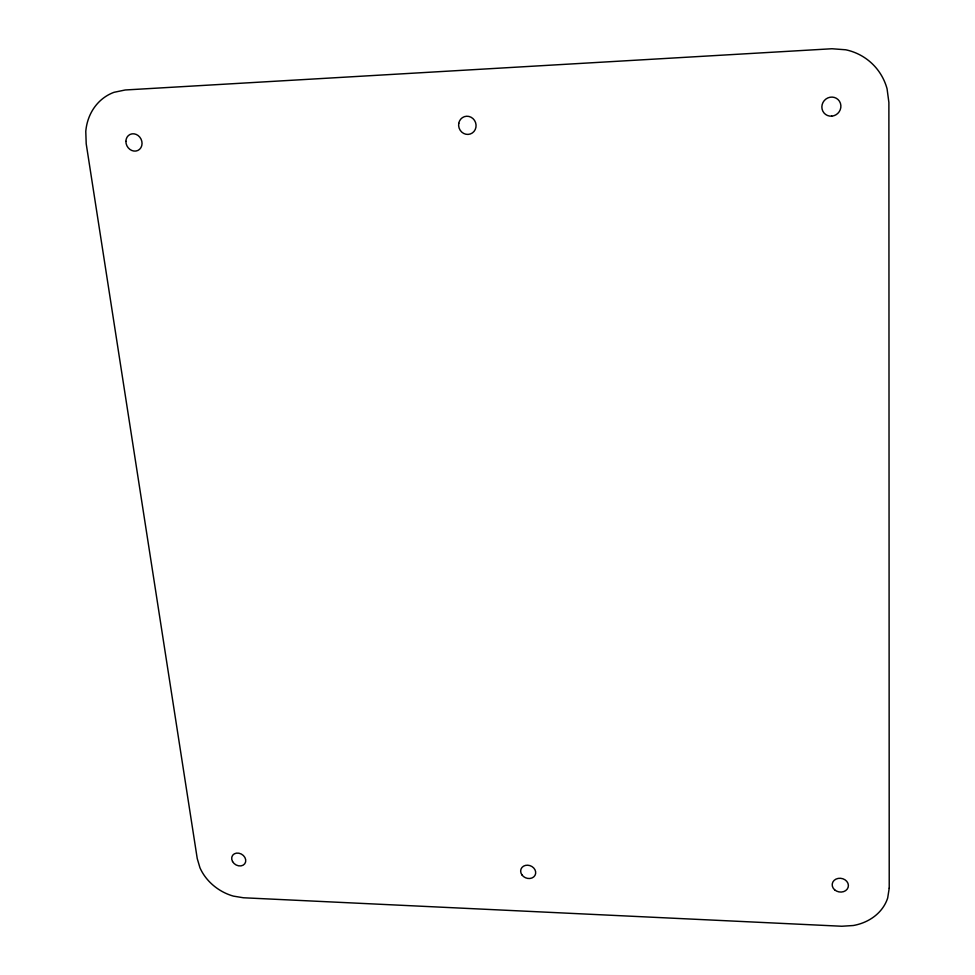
<?xml version="1.0" encoding="UTF-8"?>
<svg xmlns="http://www.w3.org/2000/svg" width="975" height="975" viewBox="0 0 975 975"><rect width="100%" height="100%" fill="white"/><g stroke="black" fill="none" stroke-linecap="round" stroke-linejoin="round"><path stroke-width="1.46" d="M889.224 888.176L887.689 897.975A49.018 41.316 10.2 0 1 853.283 925.519L841.815 926.25L243.409 897.768L233.378 896.11A44.448 36.331 31.9 0 1 199.948 867.75L197.243 858.585L86.202 143.776L85.776 131.381A53.662 47.056 61.5 0 1 114.026 92.308L125.251 89.98L831.98 48.75L845.739 49.786A58.5 56.209 -46.8 0 1 887.067 88.786L888.883 102.436L889.224 888.176M125.897 141.363A8.921 7.824 61.5 0 0 137.914 150.442A8.921 7.824 61.5 0 0 138.133 135.537A8.921 7.824 61.5 0 0 125.897 141.363M232.55 861.547A7.386 6.033 31.9 0 0 244.737 863.789A7.386 6.033 31.9 0 0 238.887 853.198A7.386 6.033 31.9 0 0 232.55 861.547M834.612 889.797A8.141 6.862 10.2 0 0 848.14 887.299A8.141 6.862 10.2 0 0 838.134 878.414A8.141 6.862 10.2 0 0 834.612 889.797M521.942 874.904A7.69 6.484 22.3 0 0 534.946 875.477A7.69 6.484 22.3 0 0 527.658 865.203A7.69 6.484 22.3 0 0 521.942 874.904M458.75 123.398A9.153 8.665 69.2 0 0 470.303 133.989A9.153 8.665 69.2 0 0 472.985 118.597A9.153 8.665 69.2 0 0 458.75 123.398M831.712 116.147A9.726 9.336 -46.8 0 0 839.463 101.266A9.726 9.336 -46.8 0 0 822.985 102.472A9.726 9.336 -46.8 0 0 831.712 116.147"/></g></svg>
